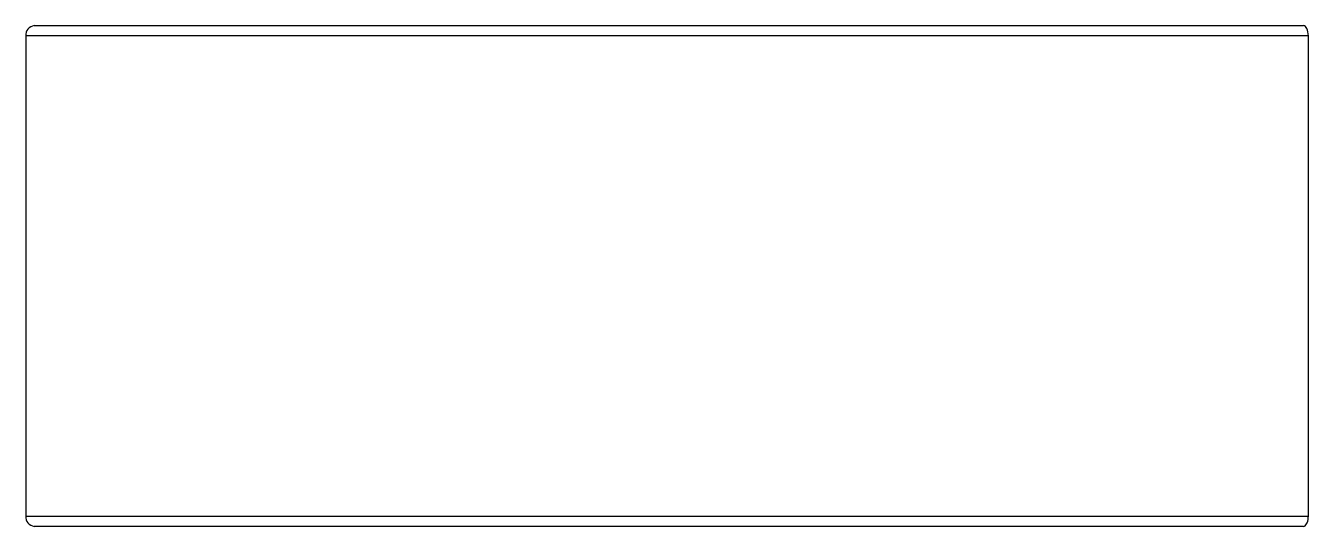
# Model space of a CAD drawing. Header units: millimetres. Extents: x -499 to 0, y -64 to 131.
import ezdxf

# ---------------------------------------------------------------- set-up
doc = ezdxf.new("R2010")
doc.units = ezdxf.units.MM

msp = doc.modelspace()

# ---------------------------------------------------------------- linework, layer by layer
at = {"color": 7, "linetype": 'Continuous', "lineweight": 25}
for p, q in [((-495.97, 130.92), (-1.86, 130.92)), ((-499.33, 126.92), (-499.33, -60.08)), ((0, 126.92), (-499.33, 126.92)), ((0, -60.08), (0, 126.92)), ((-499.33, -60.08), (0, -60.08)), ((-1.86, -64.08), (-495.97, -64.08))]:
    msp.add_line(p, q, dxfattribs=at)
at = {"color": 7, "linetype": 'Continuous', "lineweight": 25, "flags": 128}
for points in [[(0, 126.92), (-0.04, 127.7), (-0.14, 128.45), (-0.31, 129.14), (-0.54, 129.74), (-0.82, 130.24), (-1.15, 130.61), (-1.49, 130.84), (-1.86, 130.92)], [(-1.86, -64.08), (-1.53, -64.02), (-1.22, -63.84), (-0.93, -63.55), (-0.66, -63.15), (-0.43, -62.66), (-0.25, -62.08), (-0.11, -61.45), (-0.03, -60.78), (0, -60.08)]]:
    msp.add_lwpolyline(points, dxfattribs=at)
at = {"color": 7, "linetype": 'Continuous', "lineweight": 25}
for centre, radius, start, end in [((-495.62, 127.21), 3.72, 95.441, 184.5632), ((-495.63, -60.39), 3.71, 175.2316, 264.7642)]:
    msp.add_arc(centre, radius, start, end, dxfattribs=at)

doc.saveas('drawing.dxf')
